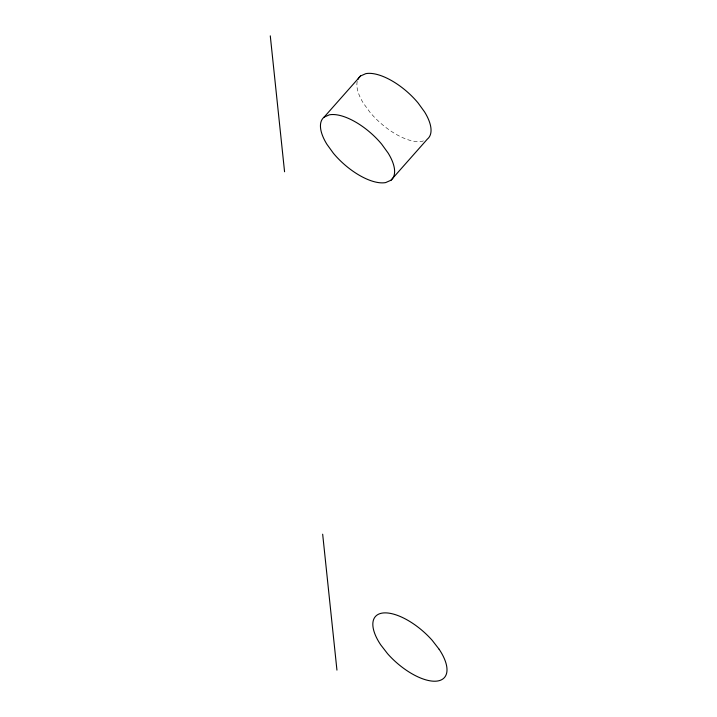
<?xml version="1.0" encoding="UTF-8"?>
<svg xmlns="http://www.w3.org/2000/svg" width="717" height="717" viewBox="0 0 717 717"><rect width="100%" height="100%" fill="white"/><g stroke="black" fill="none" stroke-linecap="round" stroke-linejoin="round"><path stroke-width="0.54" stroke-dasharray="3.58 2.69" d="M423.388 140.837L422.125 141.392A46.058 20.533 41.5 0 1 369.838 112.094L363.367 103.176A46.058 20.533 41.5 0 1 357.245 81.406"/><path stroke-width="1.08" d="M324.084 117.158L360.517 75.993L365.795 73.654A46.058 20.533 41.5 0 1 418.083 102.952L424.554 111.879A46.058 20.533 41.5 0 1 427.404 139.062L390.98 180.227L385.692 182.566A46.058 20.533 41.5 0 1 333.405 153.268L326.943 144.341A46.058 20.533 41.5 0 1 324.084 117.158L329.372 114.828A46.058 20.533 41.5 0 1 381.65 144.126L388.121 153.044A46.058 20.533 41.5 0 1 390.98 180.227M270.282 35.85L284.568 171.766M322.668 534.201L336.945 670.117M357.917 79.426A46.058 20.533 41.5 0 1 360.517 75.993M439.136 649.27L432.226 640.371A46.058 20.533 41.5 0 0 383.461 612.945A46.058 20.533 41.5 0 0 380.691 644.816L387.592 653.725A46.058 20.533 41.5 0 0 436.357 681.15A46.058 20.533 41.5 0 0 439.136 649.27"/></g></svg>
